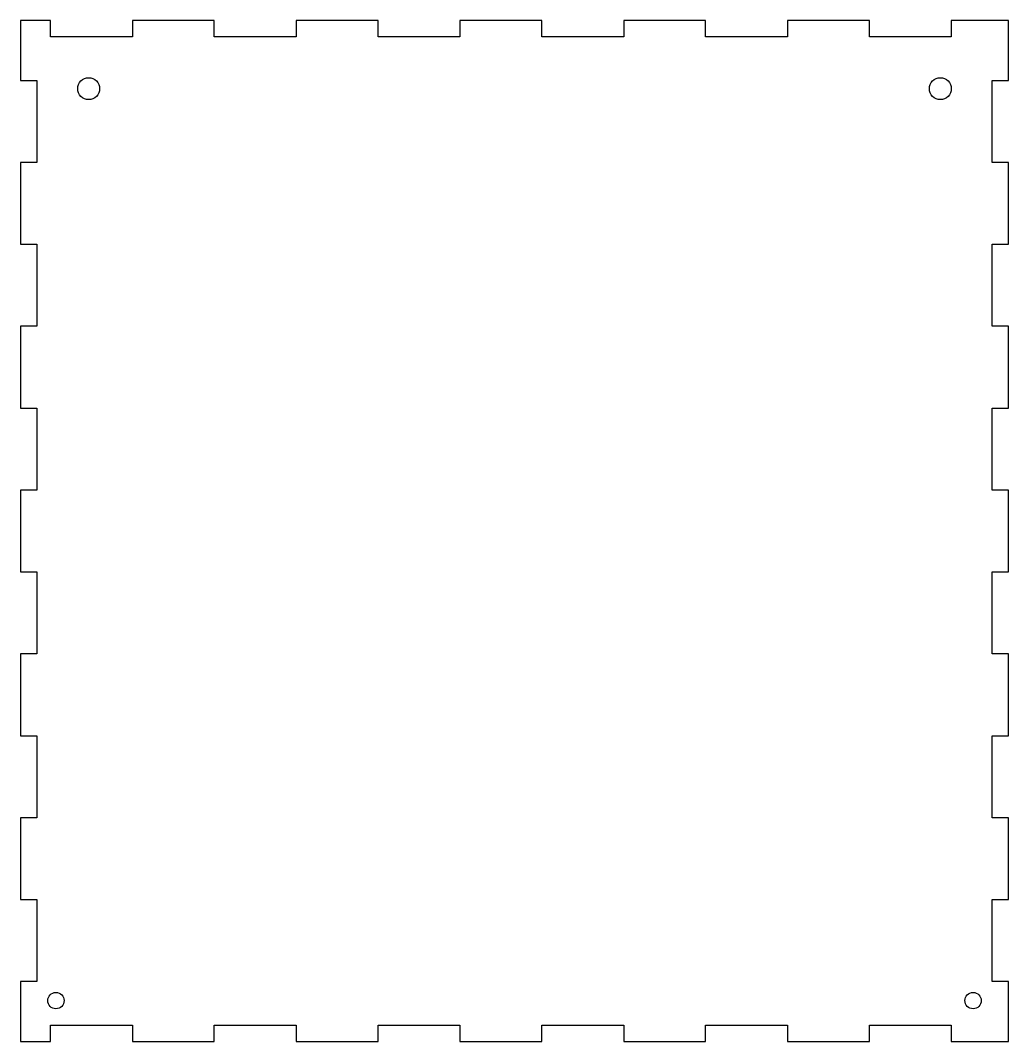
# Model space of a CAD drawing. Header units: millimetres. Extents: x -90 to 90, y -94 to 94.
import ezdxf

# ---------------------------------------------------------------- set-up
doc = ezdxf.new("R2010")
doc.units = ezdxf.units.MM

msp = doc.modelspace()

# ---------------------------------------------------------------- linework, layer by layer
msp.add_lwpolyline([(87.5, -37.5), (90.5, -37.5), (90.5, -22.5), (87.5, -22.5), (87.5, -7.5), (90.5, -7.5), (90.5, 7.5), (87.5, 7.5), (87.5, 22.5), (90.5, 22.5), (90.5, 37.5), (87.5, 37.5), (87.5, 52.5), (90.5, 52.5), (90.5, 67.5), (87.5, 67.5), (87.5, 82.5), (90.5, 82.5), (90.5, 93.5), (80, 93.5), (80, 90.5), (65, 90.5), (65, 93.5), (50, 93.5), (50, 90.5), (35, 90.5), (35, 93.5), (20, 93.5), (20, 90.5), (5, 90.5), (5, 93.5), (-10, 93.5), (-10, 90.5), (-25, 90.5), (-25, 93.5), (-40, 93.5), (-40, 90.5), (-55, 90.5), (-55, 93.5), (-70, 93.5), (-70, 90.5), (-85, 90.5), (-85, 93.5), (-90.5, 93.5), (-90.5, 82.5), (-87.5, 82.5), (-87.5, 67.5), (-90.5, 67.5), (-90.5, 52.5), (-87.5, 52.5), (-87.5, 37.5), (-90.5, 37.5), (-90.5, 22.5), (-87.5, 22.5), (-87.5, 7.5), (-90.5, 7.5), (-90.5, -7.5), (-87.5, -7.5), (-87.5, -22.5), (-90.5, -22.5), (-90.5, -37.5), (-87.5, -37.5), (-87.5, -52.5), (-90.5, -52.5), (-90.5, -67.5), (-87.5, -67.5), (-87.5, -82.5), (-90.5, -82.5), (-90.5, -93.5), (-85, -93.5), (-85, -90.5), (-70, -90.5), (-70, -93.5), (-55, -93.5), (-55, -90.5), (-40, -90.5), (-40, -93.5), (-25, -93.5), (-25, -90.5), (-10, -90.5), (-10, -93.5), (5, -93.5), (5, -90.5), (20, -90.5), (20, -93.5), (35, -93.5), (35, -90.5), (50, -90.5), (50, -93.5), (65, -93.5), (65, -90.5), (80, -90.5), (80, -93.5), (90.5, -93.5), (90.5, -82.5), (87.5, -82.5), (87.5, -67.5), (90.5, -67.5), (90.5, -52.5), (87.5, -52.5)], close=True)
for centre, radius in [((-78, 81), 2), ((78, 81), 2), ((-84, -86), 1.5), ((84, -86), 1.5)]:
    msp.add_circle(centre, radius)

doc.saveas('drawing.dxf')
